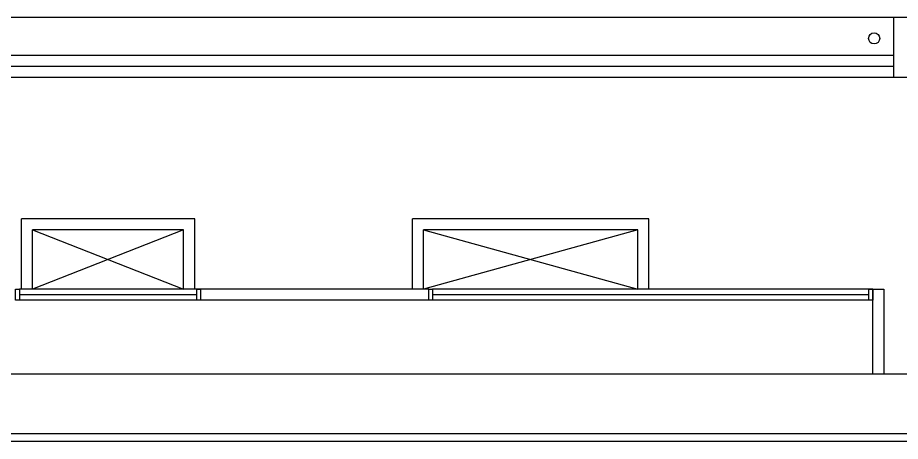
# Model space of a CAD drawing. Header units: millimetres. Extents: x 489570 to 664474, y -400689 to -233120.
# Drawn here: x 632072 to 644003, y -400501 to -394771 of the extents above; entities that cross this region are included whole.
import ezdxf
from ezdxf.lldxf.tags import DXFTag

# ---------------------------------------------------------------- set-up
doc = ezdxf.new("R2010")
doc.units = ezdxf.units.MM
doc.header["$LTSCALE"] = 10
doc.header["$MEASUREMENT"] = 0
for name, color, linetype in [('XREF BB LVL 3$0$X-WTC3-Level 3 segmented$0$HAT', 251, 'Continuous'), ('XREF BB LVL 3$0$X-WTC3-Level 3 segmented$0$HID', 1, 'XREF BB LVL 3$0$X-WTC3-Level 3 segmented$0$HIDDEN'), ('XREF BB LVL 3$0$X-WTC3-Level 3 segmented$0$WAL', 7, 'Continuous'), ('XREF BB LVL 3$0$X-WTC3-Level 3 segmented$0$WIN', 2, 'Continuous')]:
    doc.layers.add(name, color=color, linetype=linetype)
tags = doc.linetypes.add('XREF BB LVL 3$0$X-WTC3-Level 3 segmented$0$HIDDEN', pattern=[0.375, 0.25, -0.125]).pattern_tags.tags
tags[6:7] = [DXFTag(74, 4), DXFTag(75, 0), DXFTag(340, '0'), DXFTag(46, 1.0), DXFTag(50, 0.0), DXFTag(44, 0.0), DXFTag(45, 0.0)]
tags[4:5] = [DXFTag(74, 4), DXFTag(75, 0), DXFTag(340, '0'), DXFTag(46, 1.0), DXFTag(50, 0.0), DXFTag(44, 0.0), DXFTag(45, 0.0)]

msp = doc.modelspace()

# ---------------------------------------------------------------- linework, layer by layer
at = {"layer": 'XREF BB LVL 3$0$X-WTC3-Level 3 segmented$0$HAT'}
msp.add_line((649444.9, -400400.8), (631973.9, -400400.8), dxfattribs=at)
at = {"layer": 'XREF BB LVL 3$0$X-WTC3-Level 3 segmented$0$HID'}
for p, q in [((632123.9, -398440.8), (632123.9, -397490.8)), ((634465.4, -397490.8), (632123.9, -397490.8)), ((634465.4, -398440.8), (634465.4, -397490.8)), ((637406.9, -398440.8), (637406.9, -397490.8)), ((640602.9, -397490.8), (637406.9, -397490.8)), ((640602.9, -398440.8), (640602.9, -397490.8)), ((632273.9, -398440.8), (632273.9, -397640.8)), ((634315.4, -397640.8), (632273.9, -397640.8)), ((634315.4, -397640.8), (632273.9, -398440.8)), ((632273.9, -397640.8), (634315.4, -398440.8)), ((634315.4, -398440.8), (634315.4, -397640.8)), ((637556.9, -398440.8), (637556.9, -397640.8)), ((640452.9, -397640.8), (637556.9, -397640.8)), ((640452.9, -397640.8), (637556.9, -398440.8)), ((637556.9, -397640.8), (640452.9, -398440.8)), ((640452.9, -398440.8), (640452.9, -397640.8)), ((632094.7, -398515.8), (634494.7, -398515.8)), ((637678.9, -398515.8), (643578.9, -398515.8))]:
    msp.add_line(p, q, dxfattribs=at)
at = {"layer": 'XREF BB LVL 3$0$X-WTC3-Level 3 segmented$0$WAL'}
for p, q in [((644473.9, -394770.8), (631973.9, -394770.8)), ((643914.9, -395580.8), (643914.9, -394770.8)), ((643914.9, -395280.8), (631973.9, -395280.8)), ((643914.9, -395580.8), (631973.9, -395580.8)), ((644473.9, -395580.8), (643914.9, -395580.8)), ((637628.9, -398440.8), (634398.9, -398440.8)), ((634494.7, -398590.8), (634494.7, -398440.8)), ((637628.9, -398590.8), (637628.9, -398440.8)), ((637628.9, -398590.8), (634398.9, -398590.8)), ((649109.4, -399590.8), (631973.9, -399590.8)), ((649486.4, -400500.8), (631973.9, -400500.8))]:
    msp.add_line(p, q, dxfattribs=at)
msp.add_lwpolyline([(643778.9, -399590.8), (643628.9, -399590.8), (643628.9, -398440.8), (643778.9, -398440.8)], close=True, dxfattribs=at)
msp.add_circle((643648.7, -395051.8), 75, dxfattribs=at)
at = {"layer": 'XREF BB LVL 3$0$X-WTC3-Level 3 segmented$0$WIN'}
for p, q in [((643914.9, -395430.8), (631973.9, -395430.8)), ((634494.7, -398440.8), (632094.7, -398440.8)), ((643628.9, -398440.8), (637678.9, -398440.8)), ((634494.7, -398590.8), (632094.7, -398590.8)), ((643628.9, -398590.8), (637678.9, -398590.8))]:
    msp.add_line(p, q, dxfattribs=at)
for points in [[(632094.7, -398440.8), (632094.7, -398590.8), (632044.7, -398590.8), (632044.7, -398440.8)], [(634544.7, -398440.8), (634544.7, -398590.8), (634494.7, -398590.8), (634494.7, -398440.8)], [(637678.9, -398440.8), (637678.9, -398590.8), (637628.9, -398590.8), (637628.9, -398440.8)], [(643628.9, -398440.8), (643628.9, -398590.8), (643578.9, -398590.8), (643578.9, -398440.8)]]:
    msp.add_lwpolyline(points, close=True, dxfattribs=at)

doc.saveas('drawing.dxf')
